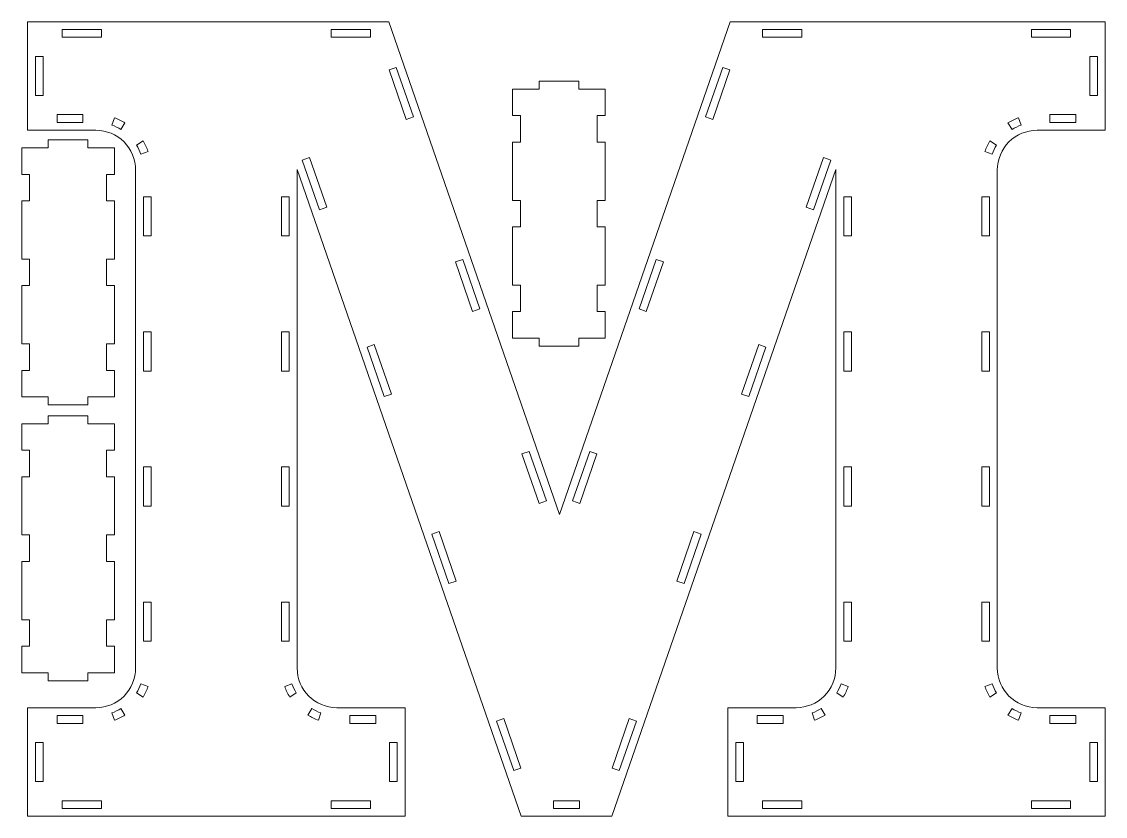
# Model space of a CAD drawing. Header units: millimetres. Extents: x -454 to 454, y -712 to 712.
# Drawn here: x -46.4 to 362.9, y -403.5 to -103.5 of the extents above; entities that cross this region are included whole.
import ezdxf

# ---------------------------------------------------------------- set-up
doc = ezdxf.new("R2010")
doc.units = ezdxf.units.MM
doc.header["$MEASUREMENT"] = 0
doc.layers.add('Camada 1', color=7, linetype='Continuous')

msp = doc.modelspace()

# ---------------------------------------------------------------- linework, layer by layer
at = {"layer": 'Camada 1', "color": 250, "lineweight": 20}
for points, knots in [([(57.6109, -159.283), (57.6109, -159.283), (142.2049, -403.4594), (142.2049, -403.4594), (142.2049, -403.4594), (142.2049, -403.4594), (176.4761, -403.4594), (176.4761, -403.4594), (176.4761, -403.4594), (176.4761, -403.4594), (261.0701, -159.283), (261.0701, -159.283), (261.0701, -159.283), (261.0701, -159.283), (261.0701, -347.4594), (261.0701, -347.4594), (261.0701, -347.4594), (261.0701, -351.4374), (259.4896, -355.2531), (256.6767, -358.066), (256.6767, -358.066), (253.8638, -360.8789), (250.0481, -362.4594), (246.0701, -362.4594), (246.0701, -362.4594), (246.0701, -362.4594), (220.2801, -362.4594), (220.2801, -362.4594), (220.2801, -362.4594), (220.2801, -362.4594), (220.2801, -403.4594), (220.2801, -403.4594), (220.2801, -403.4594), (220.2801, -403.4594), (362.8601, -403.4594), (362.8601, -403.4594), (362.8601, -403.4594), (362.8601, -403.4594), (362.8601, -362.4594), (362.8601, -362.4594), (362.8601, -362.4594), (362.8601, -362.4594), (337.0701, -362.4594), (337.0701, -362.4594), (337.0701, -362.4594), (328.7849, -362.4594), (322.0701, -355.7447), (322.0701, -347.4595), (322.0701, -347.4595), (322.0701, -347.4595), (322.0701, -159.4594), (322.0701, -159.4594), (322.0701, -159.4594), (322.0701, -155.4814), (323.6505, -151.6657), (326.4634, -148.8528), (326.4634, -148.8528), (329.2764, -146.0399), (333.092, -144.4594), (337.0701, -144.4594), (337.0701, -144.4594), (337.0701, -144.4594), (362.8601, -144.4594), (362.8601, -144.4594), (362.8601, -144.4594), (362.8601, -144.4594), (362.8601, -103.4594), (362.8601, -103.4594), (362.8601, -103.4594), (362.8601, -103.4594), (221.1445, -103.4594), (221.1445, -103.4594), (221.1445, -103.4594), (221.1445, -103.4594), (156.6947, -289.4904), (156.6947, -289.4904), (156.6947, -289.4904), (156.6947, -289.4904), (92.245, -103.4594), (92.245, -103.4594), (92.245, -103.4594), (92.245, -103.4594), (-44.1791, -103.4594), (-44.1791, -103.4594), (-44.1791, -103.4594), (-44.1791, -103.4594), (-44.1791, -144.4594), (-44.1791, -144.4594), (-44.1791, -144.4594), (-44.1791, -144.4594), (-18.3891, -144.4594), (-18.3891, -144.4594), (-18.3891, -144.4594), (-14.411, -144.4594), (-10.5954, -146.0399), (-7.7824, -148.8528), (-7.7824, -148.8528), (-4.9695, -151.6657), (-3.3891, -155.4814), (-3.3891, -159.4594), (-3.3891, -159.4594), (-3.3891, -159.4594), (-3.3891, -347.4594), (-3.3891, -347.4594), (-3.3891, -347.4594), (-3.3891, -351.4374), (-4.9695, -355.2531), (-7.7824, -358.066), (-7.7824, -358.066), (-10.5954, -360.8789), (-14.411, -362.4594), (-18.3891, -362.4594), (-18.3891, -362.4594), (-18.3891, -362.4594), (-44.1791, -362.4594), (-44.1791, -362.4594), (-44.1791, -362.4594), (-44.1791, -362.4594), (-44.1791, -403.4594), (-44.1791, -403.4594), (-44.1791, -403.4594), (-44.1791, -403.4594), (98.4009, -403.4594), (98.4009, -403.4594), (98.4009, -403.4594), (98.4009, -403.4594), (98.4009, -362.4594), (98.4009, -362.4594), (98.4009, -362.4594), (98.4009, -362.4594), (72.6109, -362.4594), (72.6109, -362.4594), (72.6109, -362.4594), (64.3258, -362.4594), (57.6109, -355.7446), (57.6109, -347.4595), (57.6109, -347.4595), (57.6109, -347.4595), (57.6109, -159.283), (57.6109, -159.283)], [0, 0, 0, 0, 0.02777778, 0.02777778, 0.02777778, 0.02777778, 0.05555556, 0.05555556, 0.05555556, 0.05555556, 0.08333333, 0.08333333, 0.08333333, 0.08333333, 0.11111111, 0.11111111, 0.11111111, 0.11111111, 0.13888889, 0.13888889, 0.13888889, 0.13888889, 0.16666667, 0.16666667, 0.16666667, 0.16666667, 0.19444444, 0.19444444, 0.19444444, 0.19444444, 0.22222222, 0.22222222, 0.22222222, 0.22222222, 0.25, 0.25, 0.25, 0.25, 0.27777778, 0.27777778, 0.27777778, 0.27777778, 0.30555556, 0.30555556, 0.30555556, 0.30555556, 0.33333333, 0.33333333, 0.33333333, 0.33333333, 0.36111111, 0.36111111, 0.36111111, 0.36111111, 0.38888889, 0.38888889, 0.38888889, 0.38888889, 0.41666667, 0.41666667, 0.41666667, 0.41666667, 0.44444444, 0.44444444, 0.44444444, 0.44444444, 0.47222222, 0.47222222, 0.47222222, 0.47222222, 0.5, 0.5, 0.5, 0.5, 0.52777778, 0.52777778, 0.52777778, 0.52777778, 0.55555556, 0.55555556, 0.55555556, 0.55555556, 0.58333333, 0.58333333, 0.58333333, 0.58333333, 0.61111111, 0.61111111, 0.61111111, 0.61111111, 0.63888889, 0.63888889, 0.63888889, 0.63888889, 0.66666667, 0.66666667, 0.66666667, 0.66666667, 0.69444444, 0.69444444, 0.69444444, 0.69444444, 0.72222222, 0.72222222, 0.72222222, 0.72222222, 0.75, 0.75, 0.75, 0.75, 0.77777778, 0.77777778, 0.77777778, 0.77777778, 0.80555556, 0.80555556, 0.80555556, 0.80555556, 0.83333333, 0.83333333, 0.83333333, 0.83333333, 0.86111111, 0.86111111, 0.86111111, 0.86111111, 0.88888889, 0.88888889, 0.88888889, 0.88888889, 0.91666667, 0.91666667, 0.91666667, 0.91666667, 0.94444444, 0.94444444, 0.94444444, 0.94444444, 1, 1, 1, 1]), ([(-16.2791, -106.4594), (-16.2791, -106.4594), (-16.2791, -109.3594), (-16.2791, -109.3594), (-16.2791, -109.3594), (-16.2791, -109.3594), (-31.0791, -109.3594), (-31.0791, -109.3594), (-31.0791, -109.3594), (-31.0791, -109.3594), (-31.0791, -106.4594), (-31.0791, -106.4594), (-31.0791, -106.4594), (-31.0791, -106.4594), (-16.2791, -106.4594), (-16.2791, -106.4594)], [0, 0, 0, 0, 0.2, 0.2, 0.2, 0.2, 0.4, 0.4, 0.4, 0.4, 0.6, 0.6, 0.6, 0.6, 1, 1, 1, 1]), ([(85.3009, -106.4594), (85.3009, -106.4594), (85.3009, -109.3594), (85.3009, -109.3594), (85.3009, -109.3594), (85.3009, -109.3594), (70.5009, -109.3594), (70.5009, -109.3594), (70.5009, -109.3594), (70.5009, -109.3594), (70.5009, -106.4594), (70.5009, -106.4594), (70.5009, -106.4594), (70.5009, -106.4594), (85.3009, -106.4594), (85.3009, -106.4594)], [0, 0, 0, 0, 0.2, 0.2, 0.2, 0.2, 0.4, 0.4, 0.4, 0.4, 0.6, 0.6, 0.6, 0.6, 1, 1, 1, 1]), ([(248.1801, -106.4594), (248.1801, -106.4594), (248.1801, -109.3594), (248.1801, -109.3594), (248.1801, -109.3594), (248.1801, -109.3594), (233.3801, -109.3594), (233.3801, -109.3594), (233.3801, -109.3594), (233.3801, -109.3594), (233.3801, -106.4594), (233.3801, -106.4594), (233.3801, -106.4594), (233.3801, -106.4594), (248.1801, -106.4594), (248.1801, -106.4594)], [0, 0, 0, 0, 0.2, 0.2, 0.2, 0.2, 0.4, 0.4, 0.4, 0.4, 0.6, 0.6, 0.6, 0.6, 1, 1, 1, 1]), ([(349.7601, -106.4594), (349.7601, -106.4594), (349.7601, -109.3594), (349.7601, -109.3594), (349.7601, -109.3594), (349.7601, -109.3594), (334.9601, -109.3594), (334.9601, -109.3594), (334.9601, -109.3594), (334.9601, -109.3594), (334.9601, -106.4594), (334.9601, -106.4594), (334.9601, -106.4594), (334.9601, -106.4594), (349.7601, -106.4594), (349.7601, -106.4594)], [0, 0, 0, 0, 0.2, 0.2, 0.2, 0.2, 0.4, 0.4, 0.4, 0.4, 0.6, 0.6, 0.6, 0.6, 1, 1, 1, 1]), ([(-41.1791, -116.5594), (-41.1791, -116.5594), (-38.2791, -116.5594), (-38.2791, -116.5594), (-38.2791, -116.5594), (-38.2791, -116.5594), (-38.2791, -131.3594), (-38.2791, -131.3594), (-38.2791, -131.3594), (-38.2791, -131.3594), (-41.1791, -131.3594), (-41.1791, -131.3594), (-41.1791, -131.3594), (-41.1791, -131.3594), (-41.1791, -116.5594), (-41.1791, -116.5594)], [0, 0, 0, 0, 0.2, 0.2, 0.2, 0.2, 0.4, 0.4, 0.4, 0.4, 0.6, 0.6, 0.6, 0.6, 1, 1, 1, 1]), ([(359.8601, -131.3594), (359.8601, -131.3594), (356.9601, -131.3594), (356.9601, -131.3594), (356.9601, -131.3594), (356.9601, -131.3594), (356.9601, -116.5594), (356.9601, -116.5594), (356.9601, -116.5594), (356.9601, -116.5594), (359.8601, -116.5594), (359.8601, -116.5594), (359.8601, -116.5594), (359.8601, -116.5594), (359.8601, -131.3594), (359.8601, -131.3594)], [0, 0, 0, 0, 0.2, 0.2, 0.2, 0.2, 0.4, 0.4, 0.4, 0.4, 0.6, 0.6, 0.6, 0.6, 1, 1, 1, 1]), ([(101.5342, -139.4365), (101.5342, -139.4365), (98.794, -140.3858), (98.794, -140.3858), (98.794, -140.3858), (98.794, -140.3858), (92.3122, -121.6768), (92.3122, -121.6768), (92.3122, -121.6768), (92.3122, -121.6768), (95.0525, -120.7274), (95.0525, -120.7274), (95.0525, -120.7274), (95.0525, -120.7274), (101.5342, -139.4365), (101.5342, -139.4365)], [0, 0, 0, 0, 0.2, 0.2, 0.2, 0.2, 0.4, 0.4, 0.4, 0.4, 0.6, 0.6, 0.6, 0.6, 1, 1, 1, 1]), ([(218.337, -120.7274), (218.337, -120.7274), (221.0772, -121.6768), (221.0772, -121.6768), (221.0772, -121.6768), (221.0772, -121.6768), (214.5955, -140.3858), (214.5955, -140.3858), (214.5955, -140.3858), (214.5955, -140.3858), (211.8553, -139.4364), (211.8553, -139.4364), (211.8553, -139.4364), (211.8553, -139.4364), (218.337, -120.7274), (218.337, -120.7274)], [0, 0, 0, 0, 0.2, 0.2, 0.2, 0.2, 0.4, 0.4, 0.4, 0.4, 0.6, 0.6, 0.6, 0.6, 1, 1, 1, 1]), ([(138.9887, -128.9332), (138.9887, -128.9332), (148.9887, -128.9332), (148.9887, -128.9332), (148.9887, -128.9332), (148.9887, -128.9332), (148.9887, -125.9332), (148.9887, -125.9332), (148.9887, -125.9332), (148.9887, -125.9332), (163.9887, -125.9332), (163.9887, -125.9332), (163.9887, -125.9332), (163.9887, -125.9332), (163.9887, -128.9332), (163.9887, -128.9332), (163.9887, -128.9332), (163.9887, -128.9332), (173.9887, -128.9332), (173.9887, -128.9332), (173.9887, -128.9332), (173.9887, -128.9332), (173.9887, -138.9332), (173.9887, -138.9332), (173.9887, -138.9332), (173.9887, -138.9332), (170.9887, -138.9332), (170.9887, -138.9332), (170.9887, -138.9332), (170.9887, -138.9332), (170.9887, -148.9332), (170.9887, -148.9332), (170.9887, -148.9332), (170.9887, -148.9332), (173.9887, -148.9332), (173.9887, -148.9332), (173.9887, -148.9332), (173.9887, -148.9332), (173.9887, -170.9332), (173.9887, -170.9332), (173.9887, -170.9332), (173.9887, -170.9332), (170.9887, -170.9332), (170.9887, -170.9332), (170.9887, -170.9332), (170.9887, -170.9332), (170.9887, -180.9332), (170.9887, -180.9332), (170.9887, -180.9332), (170.9887, -180.9332), (173.9887, -180.9332), (173.9887, -180.9332), (173.9887, -180.9332), (173.9887, -180.9332), (173.9887, -202.9332), (173.9887, -202.9332), (173.9887, -202.9332), (173.9887, -202.9332), (170.9887, -202.9332), (170.9887, -202.9332), (170.9887, -202.9332), (170.9887, -202.9332), (170.9887, -212.9332), (170.9887, -212.9332), (170.9887, -212.9332), (170.9887, -212.9332), (173.9887, -212.9332), (173.9887, -212.9332), (173.9887, -212.9332), (173.9887, -212.9332), (173.9887, -222.9332), (173.9887, -222.9332), (173.9887, -222.9332), (173.9887, -222.9332), (163.9887, -222.9332), (163.9887, -222.9332), (163.9887, -222.9332), (163.9887, -222.9332), (163.9887, -225.9332), (163.9887, -225.9332), (163.9887, -225.9332), (163.9887, -225.9332), (148.9887, -225.9332), (148.9887, -225.9332), (148.9887, -225.9332), (148.9887, -225.9332), (148.9887, -222.9332), (148.9887, -222.9332), (148.9887, -222.9332), (148.9887, -222.9332), (138.9887, -222.9332), (138.9887, -222.9332), (138.9887, -222.9332), (138.9887, -222.9332), (138.9887, -212.9332), (138.9887, -212.9332), (138.9887, -212.9332), (138.9887, -212.9332), (141.9887, -212.9332), (141.9887, -212.9332), (141.9887, -212.9332), (141.9887, -212.9332), (141.9887, -202.9332), (141.9887, -202.9332), (141.9887, -202.9332), (141.9887, -202.9332), (138.9887, -202.9332), (138.9887, -202.9332), (138.9887, -202.9332), (138.9887, -202.9332), (138.9887, -180.9332), (138.9887, -180.9332), (138.9887, -180.9332), (138.9887, -180.9332), (141.9887, -180.9332), (141.9887, -180.9332), (141.9887, -180.9332), (141.9887, -180.9332), (141.9887, -170.9332), (141.9887, -170.9332), (141.9887, -170.9332), (141.9887, -170.9332), (138.9887, -170.9332), (138.9887, -170.9332), (138.9887, -170.9332), (138.9887, -170.9332), (138.9887, -148.9332), (138.9887, -148.9332), (138.9887, -148.9332), (138.9887, -148.9332), (141.9887, -148.9332), (141.9887, -148.9332), (141.9887, -148.9332), (141.9887, -148.9332), (141.9887, -138.9332), (141.9887, -138.9332), (141.9887, -138.9332), (141.9887, -138.9332), (138.9887, -138.9332), (138.9887, -138.9332), (138.9887, -138.9332), (138.9887, -138.9332), (138.9887, -128.9332), (138.9887, -128.9332)], [0, 0, 0, 0, 0.02702703, 0.02702703, 0.02702703, 0.02702703, 0.05405405, 0.05405405, 0.05405405, 0.05405405, 0.08108108, 0.08108108, 0.08108108, 0.08108108, 0.10810811, 0.10810811, 0.10810811, 0.10810811, 0.13513514, 0.13513514, 0.13513514, 0.13513514, 0.16216216, 0.16216216, 0.16216216, 0.16216216, 0.18918919, 0.18918919, 0.18918919, 0.18918919, 0.21621622, 0.21621622, 0.21621622, 0.21621622, 0.24324324, 0.24324324, 0.24324324, 0.24324324, 0.27027027, 0.27027027, 0.27027027, 0.27027027, 0.2972973, 0.2972973, 0.2972973, 0.2972973, 0.32432432, 0.32432432, 0.32432432, 0.32432432, 0.35135135, 0.35135135, 0.35135135, 0.35135135, 0.37837838, 0.37837838, 0.37837838, 0.37837838, 0.40540541, 0.40540541, 0.40540541, 0.40540541, 0.43243243, 0.43243243, 0.43243243, 0.43243243, 0.45945946, 0.45945946, 0.45945946, 0.45945946, 0.48648649, 0.48648649, 0.48648649, 0.48648649, 0.51351351, 0.51351351, 0.51351351, 0.51351351, 0.54054054, 0.54054054, 0.54054054, 0.54054054, 0.56756757, 0.56756757, 0.56756757, 0.56756757, 0.59459459, 0.59459459, 0.59459459, 0.59459459, 0.62162162, 0.62162162, 0.62162162, 0.62162162, 0.64864865, 0.64864865, 0.64864865, 0.64864865, 0.67567568, 0.67567568, 0.67567568, 0.67567568, 0.7027027, 0.7027027, 0.7027027, 0.7027027, 0.72972973, 0.72972973, 0.72972973, 0.72972973, 0.75675676, 0.75675676, 0.75675676, 0.75675676, 0.78378378, 0.78378378, 0.78378378, 0.78378378, 0.81081081, 0.81081081, 0.81081081, 0.81081081, 0.83783784, 0.83783784, 0.83783784, 0.83783784, 0.86486486, 0.86486486, 0.86486486, 0.86486486, 0.89189189, 0.89189189, 0.89189189, 0.89189189, 0.91891892, 0.91891892, 0.91891892, 0.91891892, 0.94594595, 0.94594595, 0.94594595, 0.94594595, 1, 1, 1, 1]), ([(-33.0744, -141.4594), (-33.0744, -141.4594), (-33.0744, -138.5594), (-33.0744, -138.5594), (-33.0744, -138.5594), (-33.0744, -138.5594), (-23.2744, -138.5594), (-23.2744, -138.5594), (-23.2744, -138.5594), (-23.2744, -138.5594), (-23.2744, -141.4594), (-23.2744, -141.4594), (-23.2744, -141.4594), (-23.2744, -141.4594), (-33.0744, -141.4594), (-33.0744, -141.4594)], [0, 0, 0, 0, 0.2, 0.2, 0.2, 0.2, 0.4, 0.4, 0.4, 0.4, 0.6, 0.6, 0.6, 0.6, 1, 1, 1, 1]), ([(341.9554, -141.4594), (341.9554, -141.4594), (341.9554, -138.5594), (341.9554, -138.5594), (341.9554, -138.5594), (341.9554, -138.5594), (351.7554, -138.5594), (351.7554, -138.5594), (351.7554, -138.5594), (351.7554, -138.5594), (351.7554, -141.4594), (351.7554, -141.4594), (351.7554, -141.4594), (351.7554, -141.4594), (341.9554, -141.4594), (341.9554, -141.4594)], [0, 0, 0, 0, 0.2, 0.2, 0.2, 0.2, 0.4, 0.4, 0.4, 0.4, 0.6, 0.6, 0.6, 0.6, 1, 1, 1, 1]), ([(-12.3787, -142.4928), (-12.3787, -142.4928), (-11.4255, -139.7536), (-11.4255, -139.7536), (-11.4255, -139.7536), (-10.025, -140.2485), (-8.6793, -140.8923), (-7.4152, -141.6722), (-7.4152, -141.6722), (-7.4152, -141.6722), (-8.9497, -144.133), (-8.9497, -144.133), (-8.9497, -144.133), (-10.033, -143.4659), (-11.1827, -142.9165), (-12.3787, -142.4928)], [0, 0, 0, 0, 0.2, 0.2, 0.2, 0.2, 0.4, 0.4, 0.4, 0.4, 0.6, 0.6, 0.6, 0.6, 1, 1, 1, 1]), ([(327.6307, -144.133), (327.6307, -144.133), (326.0962, -141.6722), (326.0962, -141.6722), (326.0962, -141.6722), (327.3603, -140.8923), (328.706, -140.2485), (330.1065, -139.7536), (330.1065, -139.7536), (330.1065, -139.7536), (331.0597, -142.4928), (331.0597, -142.4928), (331.0597, -142.4928), (329.8637, -142.9165), (328.714, -143.4659), (327.6307, -144.133)], [0, 0, 0, 0, 0.2, 0.2, 0.2, 0.2, 0.4, 0.4, 0.4, 0.4, 0.6, 0.6, 0.6, 0.6, 1, 1, 1, 1]), ([(-11.431, -151.1085), (-11.431, -151.1085), (-21.431, -151.1085), (-21.431, -151.1085), (-21.431, -151.1085), (-21.431, -151.1085), (-21.431, -148.1085), (-21.431, -148.1085), (-21.431, -148.1085), (-21.431, -148.1085), (-36.431, -148.1085), (-36.431, -148.1085), (-36.431, -148.1085), (-36.431, -148.1085), (-36.431, -151.1085), (-36.431, -151.1085), (-36.431, -151.1085), (-36.431, -151.1085), (-46.431, -151.1085), (-46.431, -151.1085), (-46.431, -151.1085), (-46.431, -151.1085), (-46.431, -161.1085), (-46.431, -161.1085), (-46.431, -161.1085), (-46.431, -161.1085), (-43.431, -161.1085), (-43.431, -161.1085), (-43.431, -161.1085), (-43.431, -161.1085), (-43.431, -171.1085), (-43.431, -171.1085), (-43.431, -171.1085), (-43.431, -171.1085), (-46.431, -171.1085), (-46.431, -171.1085), (-46.431, -171.1085), (-46.431, -171.1085), (-46.431, -193.1085), (-46.431, -193.1085), (-46.431, -193.1085), (-46.431, -193.1085), (-43.431, -193.1085), (-43.431, -193.1085), (-43.431, -193.1085), (-43.431, -193.1085), (-43.431, -203.1085), (-43.431, -203.1085), (-43.431, -203.1085), (-43.431, -203.1085), (-46.431, -203.1085), (-46.431, -203.1085), (-46.431, -203.1085), (-46.431, -203.1085), (-46.431, -225.1085), (-46.431, -225.1085), (-46.431, -225.1085), (-46.431, -225.1085), (-43.431, -225.1085), (-43.431, -225.1085), (-43.431, -225.1085), (-43.431, -225.1085), (-43.431, -235.1085), (-43.431, -235.1085), (-43.431, -235.1085), (-43.431, -235.1085), (-46.431, -235.1085), (-46.431, -235.1085), (-46.431, -235.1085), (-46.431, -235.1085), (-46.431, -245.1085), (-46.431, -245.1085), (-46.431, -245.1085), (-46.431, -245.1085), (-36.431, -245.1085), (-36.431, -245.1085), (-36.431, -245.1085), (-36.431, -245.1085), (-36.431, -248.1085), (-36.431, -248.1085), (-36.431, -248.1085), (-36.431, -248.1085), (-21.431, -248.1085), (-21.431, -248.1085), (-21.431, -248.1085), (-21.431, -248.1085), (-21.431, -245.1085), (-21.431, -245.1085), (-21.431, -245.1085), (-21.431, -245.1085), (-11.431, -245.1085), (-11.431, -245.1085), (-11.431, -245.1085), (-11.431, -245.1085), (-11.431, -235.1085), (-11.431, -235.1085), (-11.431, -235.1085), (-11.431, -235.1085), (-14.431, -235.1085), (-14.431, -235.1085), (-14.431, -235.1085), (-14.431, -235.1085), (-14.431, -225.1085), (-14.431, -225.1085), (-14.431, -225.1085), (-14.431, -225.1085), (-11.431, -225.1085), (-11.431, -225.1085), (-11.431, -225.1085), (-11.431, -225.1085), (-11.431, -203.1085), (-11.431, -203.1085), (-11.431, -203.1085), (-11.431, -203.1085), (-14.431, -203.1085), (-14.431, -203.1085), (-14.431, -203.1085), (-14.431, -203.1085), (-14.431, -193.1085), (-14.431, -193.1085), (-14.431, -193.1085), (-14.431, -193.1085), (-11.431, -193.1085), (-11.431, -193.1085), (-11.431, -193.1085), (-11.431, -193.1085), (-11.431, -171.1085), (-11.431, -171.1085), (-11.431, -171.1085), (-11.431, -171.1085), (-14.431, -171.1085), (-14.431, -171.1085), (-14.431, -171.1085), (-14.431, -171.1085), (-14.431, -161.1085), (-14.431, -161.1085), (-14.431, -161.1085), (-14.431, -161.1085), (-11.431, -161.1085), (-11.431, -161.1085), (-11.431, -161.1085), (-11.431, -161.1085), (-11.431, -151.1085), (-11.431, -151.1085)], [0, 0, 0, 0, 0.02702703, 0.02702703, 0.02702703, 0.02702703, 0.05405405, 0.05405405, 0.05405405, 0.05405405, 0.08108108, 0.08108108, 0.08108108, 0.08108108, 0.10810811, 0.10810811, 0.10810811, 0.10810811, 0.13513514, 0.13513514, 0.13513514, 0.13513514, 0.16216216, 0.16216216, 0.16216216, 0.16216216, 0.18918919, 0.18918919, 0.18918919, 0.18918919, 0.21621622, 0.21621622, 0.21621622, 0.21621622, 0.24324324, 0.24324324, 0.24324324, 0.24324324, 0.27027027, 0.27027027, 0.27027027, 0.27027027, 0.2972973, 0.2972973, 0.2972973, 0.2972973, 0.32432432, 0.32432432, 0.32432432, 0.32432432, 0.35135135, 0.35135135, 0.35135135, 0.35135135, 0.37837838, 0.37837838, 0.37837838, 0.37837838, 0.40540541, 0.40540541, 0.40540541, 0.40540541, 0.43243243, 0.43243243, 0.43243243, 0.43243243, 0.45945946, 0.45945946, 0.45945946, 0.45945946, 0.48648649, 0.48648649, 0.48648649, 0.48648649, 0.51351351, 0.51351351, 0.51351351, 0.51351351, 0.54054054, 0.54054054, 0.54054054, 0.54054054, 0.56756757, 0.56756757, 0.56756757, 0.56756757, 0.59459459, 0.59459459, 0.59459459, 0.59459459, 0.62162162, 0.62162162, 0.62162162, 0.62162162, 0.64864865, 0.64864865, 0.64864865, 0.64864865, 0.67567568, 0.67567568, 0.67567568, 0.67567568, 0.7027027, 0.7027027, 0.7027027, 0.7027027, 0.72972973, 0.72972973, 0.72972973, 0.72972973, 0.75675676, 0.75675676, 0.75675676, 0.75675676, 0.78378378, 0.78378378, 0.78378378, 0.78378378, 0.81081081, 0.81081081, 0.81081081, 0.81081081, 0.83783784, 0.83783784, 0.83783784, 0.83783784, 0.86486486, 0.86486486, 0.86486486, 0.86486486, 0.89189189, 0.89189189, 0.89189189, 0.89189189, 0.91891892, 0.91891892, 0.91891892, 0.91891892, 0.94594595, 0.94594595, 0.94594595, 0.94594595, 1, 1, 1, 1]), ([(-3.0626, -150.0201), (-3.0626, -150.0201), (-0.6018, -148.4855), (-0.6018, -148.4855), (-0.6018, -148.4855), (0.178, -149.7497), (0.8218, -151.0953), (1.3168, -152.4958), (1.3168, -152.4958), (1.3168, -152.4958), (-1.4225, -153.449), (-1.4225, -153.449), (-1.4225, -153.449), (-1.8462, -152.253), (-2.3955, -151.1034), (-3.0626, -150.0201)], [0, 0, 0, 0, 0.2, 0.2, 0.2, 0.2, 0.4, 0.4, 0.4, 0.4, 0.6, 0.6, 0.6, 0.6, 1, 1, 1, 1]), ([(320.1035, -153.449), (320.1035, -153.449), (317.3642, -152.4958), (317.3642, -152.4958), (317.3642, -152.4958), (317.8592, -151.0953), (318.503, -149.7497), (319.2828, -148.4855), (319.2828, -148.4855), (319.2828, -148.4855), (321.7436, -150.0201), (321.7436, -150.0201), (321.7436, -150.0201), (321.0765, -151.1034), (320.5272, -152.253), (320.1035, -153.449)], [0, 0, 0, 0, 0.2, 0.2, 0.2, 0.2, 0.4, 0.4, 0.4, 0.4, 0.6, 0.6, 0.6, 0.6, 1, 1, 1, 1]), ([(59.554, -155.7274), (59.554, -155.7274), (62.2942, -154.778), (62.2942, -154.778), (62.2942, -154.778), (62.2942, -154.778), (68.776, -173.4871), (68.776, -173.4871), (68.776, -173.4871), (68.776, -173.4871), (66.0357, -174.4364), (66.0357, -174.4364), (66.0357, -174.4364), (66.0357, -174.4364), (59.554, -155.7274), (59.554, -155.7274)], [0, 0, 0, 0, 0.2, 0.2, 0.2, 0.2, 0.4, 0.4, 0.4, 0.4, 0.6, 0.6, 0.6, 0.6, 1, 1, 1, 1]), ([(252.6453, -174.4364), (252.6453, -174.4364), (249.905, -173.4871), (249.905, -173.4871), (249.905, -173.4871), (249.905, -173.4871), (256.3868, -154.778), (256.3868, -154.778), (256.3868, -154.778), (256.3868, -154.778), (259.127, -155.7274), (259.127, -155.7274), (259.127, -155.7274), (259.127, -155.7274), (252.6453, -174.4364), (252.6453, -174.4364)], [0, 0, 0, 0, 0.2, 0.2, 0.2, 0.2, 0.4, 0.4, 0.4, 0.4, 0.6, 0.6, 0.6, 0.6, 1, 1, 1, 1]), ([(-0.3891, -169.5594), (-0.3891, -169.5594), (2.5109, -169.5594), (2.5109, -169.5594), (2.5109, -169.5594), (2.5109, -169.5594), (2.5109, -184.3594), (2.5109, -184.3594), (2.5109, -184.3594), (2.5109, -184.3594), (-0.3891, -184.3594), (-0.3891, -184.3594), (-0.3891, -184.3594), (-0.3891, -184.3594), (-0.3891, -169.5594), (-0.3891, -169.5594)], [0, 0, 0, 0, 0.2, 0.2, 0.2, 0.2, 0.4, 0.4, 0.4, 0.4, 0.6, 0.6, 0.6, 0.6, 1, 1, 1, 1]), ([(54.6109, -184.3594), (54.6109, -184.3594), (51.7109, -184.3594), (51.7109, -184.3594), (51.7109, -184.3594), (51.7109, -184.3594), (51.7109, -169.5594), (51.7109, -169.5594), (51.7109, -169.5594), (51.7109, -169.5594), (54.6109, -169.5594), (54.6109, -169.5594), (54.6109, -169.5594), (54.6109, -169.5594), (54.6109, -184.3594), (54.6109, -184.3594)], [0, 0, 0, 0, 0.2, 0.2, 0.2, 0.2, 0.4, 0.4, 0.4, 0.4, 0.6, 0.6, 0.6, 0.6, 1, 1, 1, 1]), ([(264.0701, -169.5594), (264.0701, -169.5594), (266.9701, -169.5594), (266.9701, -169.5594), (266.9701, -169.5594), (266.9701, -169.5594), (266.9701, -184.3594), (266.9701, -184.3594), (266.9701, -184.3594), (266.9701, -184.3594), (264.0701, -184.3594), (264.0701, -184.3594), (264.0701, -184.3594), (264.0701, -184.3594), (264.0701, -169.5594), (264.0701, -169.5594)], [0, 0, 0, 0, 0.2, 0.2, 0.2, 0.2, 0.4, 0.4, 0.4, 0.4, 0.6, 0.6, 0.6, 0.6, 1, 1, 1, 1]), ([(319.0701, -184.3594), (319.0701, -184.3594), (316.1701, -184.3594), (316.1701, -184.3594), (316.1701, -184.3594), (316.1701, -184.3594), (316.1701, -169.5594), (316.1701, -169.5594), (316.1701, -169.5594), (316.1701, -169.5594), (319.0701, -169.5594), (319.0701, -169.5594), (319.0701, -169.5594), (319.0701, -169.5594), (319.0701, -184.3594), (319.0701, -184.3594)], [0, 0, 0, 0, 0.2, 0.2, 0.2, 0.2, 0.4, 0.4, 0.4, 0.4, 0.6, 0.6, 0.6, 0.6, 1, 1, 1, 1]), ([(126.6429, -211.9116), (126.6429, -211.9116), (123.9027, -212.8609), (123.9027, -212.8609), (123.9027, -212.8609), (123.9027, -212.8609), (117.421, -194.1519), (117.421, -194.1519), (117.421, -194.1519), (117.421, -194.1519), (120.1612, -193.2026), (120.1612, -193.2026), (120.1612, -193.2026), (120.1612, -193.2026), (126.6429, -211.9116), (126.6429, -211.9116)], [0, 0, 0, 0, 0.2, 0.2, 0.2, 0.2, 0.4, 0.4, 0.4, 0.4, 0.6, 0.6, 0.6, 0.6, 1, 1, 1, 1]), ([(193.2282, -193.2026), (193.2282, -193.2026), (195.9685, -194.1519), (195.9685, -194.1519), (195.9685, -194.1519), (195.9685, -194.1519), (189.4867, -212.8609), (189.4867, -212.8609), (189.4867, -212.8609), (189.4867, -212.8609), (186.7465, -211.9116), (186.7465, -211.9116), (186.7465, -211.9116), (186.7465, -211.9116), (193.2282, -193.2026), (193.2282, -193.2026)], [0, 0, 0, 0, 0.2, 0.2, 0.2, 0.2, 0.4, 0.4, 0.4, 0.4, 0.6, 0.6, 0.6, 0.6, 1, 1, 1, 1]), ([(-0.3891, -220.5594), (-0.3891, -220.5594), (2.5109, -220.5594), (2.5109, -220.5594), (2.5109, -220.5594), (2.5109, -220.5594), (2.5109, -235.3594), (2.5109, -235.3594), (2.5109, -235.3594), (2.5109, -235.3594), (-0.3891, -235.3594), (-0.3891, -235.3594), (-0.3891, -235.3594), (-0.3891, -235.3594), (-0.3891, -220.5594), (-0.3891, -220.5594)], [0, 0, 0, 0, 0.2, 0.2, 0.2, 0.2, 0.4, 0.4, 0.4, 0.4, 0.6, 0.6, 0.6, 0.6, 1, 1, 1, 1]), ([(54.6109, -235.3594), (54.6109, -235.3594), (51.7109, -235.3594), (51.7109, -235.3594), (51.7109, -235.3594), (51.7109, -235.3594), (51.7109, -220.5594), (51.7109, -220.5594), (51.7109, -220.5594), (51.7109, -220.5594), (54.6109, -220.5594), (54.6109, -220.5594), (54.6109, -220.5594), (54.6109, -220.5594), (54.6109, -235.3594), (54.6109, -235.3594)], [0, 0, 0, 0, 0.2, 0.2, 0.2, 0.2, 0.4, 0.4, 0.4, 0.4, 0.6, 0.6, 0.6, 0.6, 1, 1, 1, 1]), ([(264.0701, -220.5594), (264.0701, -220.5594), (266.9701, -220.5594), (266.9701, -220.5594), (266.9701, -220.5594), (266.9701, -220.5594), (266.9701, -235.3594), (266.9701, -235.3594), (266.9701, -235.3594), (266.9701, -235.3594), (264.0701, -235.3594), (264.0701, -235.3594), (264.0701, -235.3594), (264.0701, -235.3594), (264.0701, -220.5594), (264.0701, -220.5594)], [0, 0, 0, 0, 0.2, 0.2, 0.2, 0.2, 0.4, 0.4, 0.4, 0.4, 0.6, 0.6, 0.6, 0.6, 1, 1, 1, 1]), ([(319.0701, -235.3594), (319.0701, -235.3594), (316.1701, -235.3594), (316.1701, -235.3594), (316.1701, -235.3594), (316.1701, -235.3594), (316.1701, -220.5594), (316.1701, -220.5594), (316.1701, -220.5594), (316.1701, -220.5594), (319.0701, -220.5594), (319.0701, -220.5594), (319.0701, -220.5594), (319.0701, -220.5594), (319.0701, -235.3594), (319.0701, -235.3594)], [0, 0, 0, 0, 0.2, 0.2, 0.2, 0.2, 0.4, 0.4, 0.4, 0.4, 0.6, 0.6, 0.6, 0.6, 1, 1, 1, 1]), ([(84.0079, -226.3124), (84.0079, -226.3124), (86.7481, -225.363), (86.7481, -225.363), (86.7481, -225.363), (86.7481, -225.363), (93.2298, -244.072), (93.2298, -244.072), (93.2298, -244.072), (93.2298, -244.072), (90.4896, -245.0214), (90.4896, -245.0214), (90.4896, -245.0214), (90.4896, -245.0214), (84.0079, -226.3124), (84.0079, -226.3124)], [0, 0, 0, 0, 0.2, 0.2, 0.2, 0.2, 0.4, 0.4, 0.4, 0.4, 0.6, 0.6, 0.6, 0.6, 1, 1, 1, 1]), ([(228.1914, -245.0214), (228.1914, -245.0214), (225.4512, -244.072), (225.4512, -244.072), (225.4512, -244.072), (225.4512, -244.072), (231.9329, -225.363), (231.9329, -225.363), (231.9329, -225.363), (231.9329, -225.363), (234.6731, -226.3124), (234.6731, -226.3124), (234.6731, -226.3124), (234.6731, -226.3124), (228.1914, -245.0214), (228.1914, -245.0214)], [0, 0, 0, 0, 0.2, 0.2, 0.2, 0.2, 0.4, 0.4, 0.4, 0.4, 0.6, 0.6, 0.6, 0.6, 1, 1, 1, 1]), ([(-11.431, -255.2485), (-11.431, -255.2485), (-21.431, -255.2485), (-21.431, -255.2485), (-21.431, -255.2485), (-21.431, -255.2485), (-21.431, -252.2485), (-21.431, -252.2485), (-21.431, -252.2485), (-21.431, -252.2485), (-36.431, -252.2485), (-36.431, -252.2485), (-36.431, -252.2485), (-36.431, -252.2485), (-36.431, -255.2485), (-36.431, -255.2485), (-36.431, -255.2485), (-36.431, -255.2485), (-46.431, -255.2485), (-46.431, -255.2485), (-46.431, -255.2485), (-46.431, -255.2485), (-46.431, -265.2485), (-46.431, -265.2485), (-46.431, -265.2485), (-46.431, -265.2485), (-43.431, -265.2485), (-43.431, -265.2485), (-43.431, -265.2485), (-43.431, -265.2485), (-43.431, -275.2485), (-43.431, -275.2485), (-43.431, -275.2485), (-43.431, -275.2485), (-46.431, -275.2485), (-46.431, -275.2485), (-46.431, -275.2485), (-46.431, -275.2485), (-46.431, -297.2485), (-46.431, -297.2485), (-46.431, -297.2485), (-46.431, -297.2485), (-43.431, -297.2485), (-43.431, -297.2485), (-43.431, -297.2485), (-43.431, -297.2485), (-43.431, -307.2485), (-43.431, -307.2485), (-43.431, -307.2485), (-43.431, -307.2485), (-46.431, -307.2485), (-46.431, -307.2485), (-46.431, -307.2485), (-46.431, -307.2485), (-46.431, -329.2485), (-46.431, -329.2485), (-46.431, -329.2485), (-46.431, -329.2485), (-43.431, -329.2485), (-43.431, -329.2485), (-43.431, -329.2485), (-43.431, -329.2485), (-43.431, -339.2485), (-43.431, -339.2485), (-43.431, -339.2485), (-43.431, -339.2485), (-46.431, -339.2485), (-46.431, -339.2485), (-46.431, -339.2485), (-46.431, -339.2485), (-46.431, -349.2485), (-46.431, -349.2485), (-46.431, -349.2485), (-46.431, -349.2485), (-36.431, -349.2485), (-36.431, -349.2485), (-36.431, -349.2485), (-36.431, -349.2485), (-36.431, -352.2485), (-36.431, -352.2485), (-36.431, -352.2485), (-36.431, -352.2485), (-21.431, -352.2485), (-21.431, -352.2485), (-21.431, -352.2485), (-21.431, -352.2485), (-21.431, -349.2485), (-21.431, -349.2485), (-21.431, -349.2485), (-21.431, -349.2485), (-11.431, -349.2485), (-11.431, -349.2485), (-11.431, -349.2485), (-11.431, -349.2485), (-11.431, -339.2485), (-11.431, -339.2485), (-11.431, -339.2485), (-11.431, -339.2485), (-14.431, -339.2485), (-14.431, -339.2485), (-14.431, -339.2485), (-14.431, -339.2485), (-14.431, -329.2485), (-14.431, -329.2485), (-14.431, -329.2485), (-14.431, -329.2485), (-11.431, -329.2485), (-11.431, -329.2485), (-11.431, -329.2485), (-11.431, -329.2485), (-11.431, -307.2485), (-11.431, -307.2485), (-11.431, -307.2485), (-11.431, -307.2485), (-14.431, -307.2485), (-14.431, -307.2485), (-14.431, -307.2485), (-14.431, -307.2485), (-14.431, -297.2485), (-14.431, -297.2485), (-14.431, -297.2485), (-14.431, -297.2485), (-11.431, -297.2485), (-11.431, -297.2485), (-11.431, -297.2485), (-11.431, -297.2485), (-11.431, -275.2485), (-11.431, -275.2485), (-11.431, -275.2485), (-11.431, -275.2485), (-14.431, -275.2485), (-14.431, -275.2485), (-14.431, -275.2485), (-14.431, -275.2485), (-14.431, -265.2485), (-14.431, -265.2485), (-14.431, -265.2485), (-14.431, -265.2485), (-11.431, -265.2485), (-11.431, -265.2485), (-11.431, -265.2485), (-11.431, -265.2485), (-11.431, -255.2485), (-11.431, -255.2485)], [0, 0, 0, 0, 0.02702703, 0.02702703, 0.02702703, 0.02702703, 0.05405405, 0.05405405, 0.05405405, 0.05405405, 0.08108108, 0.08108108, 0.08108108, 0.08108108, 0.10810811, 0.10810811, 0.10810811, 0.10810811, 0.13513514, 0.13513514, 0.13513514, 0.13513514, 0.16216216, 0.16216216, 0.16216216, 0.16216216, 0.18918919, 0.18918919, 0.18918919, 0.18918919, 0.21621622, 0.21621622, 0.21621622, 0.21621622, 0.24324324, 0.24324324, 0.24324324, 0.24324324, 0.27027027, 0.27027027, 0.27027027, 0.27027027, 0.2972973, 0.2972973, 0.2972973, 0.2972973, 0.32432432, 0.32432432, 0.32432432, 0.32432432, 0.35135135, 0.35135135, 0.35135135, 0.35135135, 0.37837838, 0.37837838, 0.37837838, 0.37837838, 0.40540541, 0.40540541, 0.40540541, 0.40540541, 0.43243243, 0.43243243, 0.43243243, 0.43243243, 0.45945946, 0.45945946, 0.45945946, 0.45945946, 0.48648649, 0.48648649, 0.48648649, 0.48648649, 0.51351351, 0.51351351, 0.51351351, 0.51351351, 0.54054054, 0.54054054, 0.54054054, 0.54054054, 0.56756757, 0.56756757, 0.56756757, 0.56756757, 0.59459459, 0.59459459, 0.59459459, 0.59459459, 0.62162162, 0.62162162, 0.62162162, 0.62162162, 0.64864865, 0.64864865, 0.64864865, 0.64864865, 0.67567568, 0.67567568, 0.67567568, 0.67567568, 0.7027027, 0.7027027, 0.7027027, 0.7027027, 0.72972973, 0.72972973, 0.72972973, 0.72972973, 0.75675676, 0.75675676, 0.75675676, 0.75675676, 0.78378378, 0.78378378, 0.78378378, 0.78378378, 0.81081081, 0.81081081, 0.81081081, 0.81081081, 0.83783784, 0.83783784, 0.83783784, 0.83783784, 0.86486486, 0.86486486, 0.86486486, 0.86486486, 0.89189189, 0.89189189, 0.89189189, 0.89189189, 0.91891892, 0.91891892, 0.91891892, 0.91891892, 0.94594595, 0.94594595, 0.94594595, 0.94594595, 1, 1, 1, 1]), ([(151.7516, -284.3868), (151.7516, -284.3868), (149.0115, -285.3361), (149.0115, -285.3361), (149.0115, -285.3361), (149.0115, -285.3361), (142.5297, -266.6271), (142.5297, -266.6271), (142.5297, -266.6271), (142.5297, -266.6271), (145.27, -265.6777), (145.27, -265.6777), (145.27, -265.6777), (145.27, -265.6777), (151.7516, -284.3868), (151.7516, -284.3868)], [0, 0, 0, 0, 0.2, 0.2, 0.2, 0.2, 0.4, 0.4, 0.4, 0.4, 0.6, 0.6, 0.6, 0.6, 1, 1, 1, 1]), ([(168.1195, -265.6777), (168.1195, -265.6777), (170.8597, -266.6271), (170.8597, -266.6271), (170.8597, -266.6271), (170.8597, -266.6271), (164.378, -285.3361), (164.378, -285.3361), (164.378, -285.3361), (164.378, -285.3361), (161.6378, -284.3867), (161.6378, -284.3867), (161.6378, -284.3867), (161.6378, -284.3867), (168.1195, -265.6777), (168.1195, -265.6777)], [0, 0, 0, 0, 0.2, 0.2, 0.2, 0.2, 0.4, 0.4, 0.4, 0.4, 0.6, 0.6, 0.6, 0.6, 1, 1, 1, 1]), ([(-0.3891, -271.5594), (-0.3891, -271.5594), (2.5109, -271.5594), (2.5109, -271.5594), (2.5109, -271.5594), (2.5109, -271.5594), (2.5109, -286.3594), (2.5109, -286.3594), (2.5109, -286.3594), (2.5109, -286.3594), (-0.3891, -286.3594), (-0.3891, -286.3594), (-0.3891, -286.3594), (-0.3891, -286.3594), (-0.3891, -271.5594), (-0.3891, -271.5594)], [0, 0, 0, 0, 0.2, 0.2, 0.2, 0.2, 0.4, 0.4, 0.4, 0.4, 0.6, 0.6, 0.6, 0.6, 1, 1, 1, 1]), ([(54.6109, -286.3594), (54.6109, -286.3594), (51.7109, -286.3594), (51.7109, -286.3594), (51.7109, -286.3594), (51.7109, -286.3594), (51.7109, -271.5594), (51.7109, -271.5594), (51.7109, -271.5594), (51.7109, -271.5594), (54.6109, -271.5594), (54.6109, -271.5594), (54.6109, -271.5594), (54.6109, -271.5594), (54.6109, -286.3594), (54.6109, -286.3594)], [0, 0, 0, 0, 0.2, 0.2, 0.2, 0.2, 0.4, 0.4, 0.4, 0.4, 0.6, 0.6, 0.6, 0.6, 1, 1, 1, 1]), ([(264.0701, -271.5594), (264.0701, -271.5594), (266.9701, -271.5594), (266.9701, -271.5594), (266.9701, -271.5594), (266.9701, -271.5594), (266.9701, -286.3594), (266.9701, -286.3594), (266.9701, -286.3594), (266.9701, -286.3594), (264.0701, -286.3594), (264.0701, -286.3594), (264.0701, -286.3594), (264.0701, -286.3594), (264.0701, -271.5594), (264.0701, -271.5594)], [0, 0, 0, 0, 0.2, 0.2, 0.2, 0.2, 0.4, 0.4, 0.4, 0.4, 0.6, 0.6, 0.6, 0.6, 1, 1, 1, 1]), ([(319.0701, -286.3594), (319.0701, -286.3594), (316.1701, -286.3594), (316.1701, -286.3594), (316.1701, -286.3594), (316.1701, -286.3594), (316.1701, -271.5594), (316.1701, -271.5594), (316.1701, -271.5594), (316.1701, -271.5594), (319.0701, -271.5594), (319.0701, -271.5594), (319.0701, -271.5594), (319.0701, -271.5594), (319.0701, -286.3594), (319.0701, -286.3594)], [0, 0, 0, 0, 0.2, 0.2, 0.2, 0.2, 0.4, 0.4, 0.4, 0.4, 0.6, 0.6, 0.6, 0.6, 1, 1, 1, 1]), ([(108.4618, -296.8974), (108.4618, -296.8974), (111.202, -295.948), (111.202, -295.948), (111.202, -295.948), (111.202, -295.948), (117.6837, -314.657), (117.6837, -314.657), (117.6837, -314.657), (117.6837, -314.657), (114.9435, -315.6064), (114.9435, -315.6064), (114.9435, -315.6064), (114.9435, -315.6064), (108.4618, -296.8974), (108.4618, -296.8974)], [0, 0, 0, 0, 0.2, 0.2, 0.2, 0.2, 0.4, 0.4, 0.4, 0.4, 0.6, 0.6, 0.6, 0.6, 1, 1, 1, 1]), ([(203.7375, -315.6064), (203.7375, -315.6064), (200.9973, -314.657), (200.9973, -314.657), (200.9973, -314.657), (200.9973, -314.657), (207.479, -295.948), (207.479, -295.948), (207.479, -295.948), (207.479, -295.948), (210.2192, -296.8974), (210.2192, -296.8974), (210.2192, -296.8974), (210.2192, -296.8974), (203.7375, -315.6064), (203.7375, -315.6064)], [0, 0, 0, 0, 0.2, 0.2, 0.2, 0.2, 0.4, 0.4, 0.4, 0.4, 0.6, 0.6, 0.6, 0.6, 1, 1, 1, 1]), ([(-0.3891, -322.5594), (-0.3891, -322.5594), (2.5109, -322.5594), (2.5109, -322.5594), (2.5109, -322.5594), (2.5109, -322.5594), (2.5109, -337.3594), (2.5109, -337.3594), (2.5109, -337.3594), (2.5109, -337.3594), (-0.3891, -337.3594), (-0.3891, -337.3594), (-0.3891, -337.3594), (-0.3891, -337.3594), (-0.3891, -322.5594), (-0.3891, -322.5594)], [0, 0, 0, 0, 0.2, 0.2, 0.2, 0.2, 0.4, 0.4, 0.4, 0.4, 0.6, 0.6, 0.6, 0.6, 1, 1, 1, 1]), ([(54.6109, -337.3594), (54.6109, -337.3594), (51.7109, -337.3594), (51.7109, -337.3594), (51.7109, -337.3594), (51.7109, -337.3594), (51.7109, -322.5594), (51.7109, -322.5594), (51.7109, -322.5594), (51.7109, -322.5594), (54.6109, -322.5594), (54.6109, -322.5594), (54.6109, -322.5594), (54.6109, -322.5594), (54.6109, -337.3594), (54.6109, -337.3594)], [0, 0, 0, 0, 0.2, 0.2, 0.2, 0.2, 0.4, 0.4, 0.4, 0.4, 0.6, 0.6, 0.6, 0.6, 1, 1, 1, 1]), ([(264.0701, -322.5594), (264.0701, -322.5594), (266.9701, -322.5594), (266.9701, -322.5594), (266.9701, -322.5594), (266.9701, -322.5594), (266.9701, -337.3594), (266.9701, -337.3594), (266.9701, -337.3594), (266.9701, -337.3594), (264.0701, -337.3594), (264.0701, -337.3594), (264.0701, -337.3594), (264.0701, -337.3594), (264.0701, -322.5594), (264.0701, -322.5594)], [0, 0, 0, 0, 0.2, 0.2, 0.2, 0.2, 0.4, 0.4, 0.4, 0.4, 0.6, 0.6, 0.6, 0.6, 1, 1, 1, 1]), ([(319.0701, -337.3594), (319.0701, -337.3594), (316.1701, -337.3594), (316.1701, -337.3594), (316.1701, -337.3594), (316.1701, -337.3594), (316.1701, -322.5594), (316.1701, -322.5594), (316.1701, -322.5594), (316.1701, -322.5594), (319.0701, -322.5594), (319.0701, -322.5594), (319.0701, -322.5594), (319.0701, -322.5594), (319.0701, -337.3594), (319.0701, -337.3594)], [0, 0, 0, 0, 0.2, 0.2, 0.2, 0.2, 0.4, 0.4, 0.4, 0.4, 0.6, 0.6, 0.6, 0.6, 1, 1, 1, 1]), ([(-1.4225, -353.4698), (-1.4225, -353.4698), (1.3168, -354.423), (1.3168, -354.423), (1.3168, -354.423), (0.8218, -355.8235), (0.178, -357.1691), (-0.6018, -358.4333), (-0.6018, -358.4333), (-0.6018, -358.4333), (-3.0626, -356.8987), (-3.0626, -356.8987), (-3.0626, -356.8987), (-2.3955, -355.8154), (-1.8462, -354.6658), (-1.4225, -353.4698)], [0, 0, 0, 0, 0.2, 0.2, 0.2, 0.2, 0.4, 0.4, 0.4, 0.4, 0.6, 0.6, 0.6, 0.6, 1, 1, 1, 1]), ([(57.2833, -356.8995), (57.2833, -356.8995), (54.8237, -358.4333), (54.8237, -358.4333), (54.8237, -358.4333), (54.0439, -357.1691), (53.4001, -355.8235), (52.9051, -354.423), (52.9051, -354.423), (52.9051, -354.423), (55.6407, -353.471), (55.6407, -353.471), (55.6407, -353.471), (56.0685, -354.6782), (56.6208, -355.8263), (57.2833, -356.8995)], [0, 0, 0, 0, 0.2, 0.2, 0.2, 0.2, 0.4, 0.4, 0.4, 0.4, 0.6, 0.6, 0.6, 0.6, 1, 1, 1, 1]), ([(263.0366, -353.4698), (263.0366, -353.4698), (265.7759, -354.423), (265.7759, -354.423), (265.7759, -354.423), (265.2809, -355.8235), (264.6371, -357.1691), (263.8573, -358.4333), (263.8573, -358.4333), (263.8573, -358.4333), (261.3965, -356.8987), (261.3965, -356.8987), (261.3965, -356.8987), (262.0636, -355.8154), (262.6129, -354.6658), (263.0366, -353.4698)], [0, 0, 0, 0, 0.2, 0.2, 0.2, 0.2, 0.4, 0.4, 0.4, 0.4, 0.6, 0.6, 0.6, 0.6, 1, 1, 1, 1]), ([(321.7424, -356.8995), (321.7424, -356.8995), (319.2828, -358.4333), (319.2828, -358.4333), (319.2828, -358.4333), (318.503, -357.1691), (317.8592, -355.8235), (317.3642, -354.423), (317.3642, -354.423), (317.3642, -354.423), (320.0998, -353.4711), (320.0998, -353.4711), (320.0998, -353.4711), (320.5276, -354.6782), (321.0799, -355.8264), (321.7424, -356.8995)], [0, 0, 0, 0, 0.2, 0.2, 0.2, 0.2, 0.4, 0.4, 0.4, 0.4, 0.6, 0.6, 0.6, 0.6, 1, 1, 1, 1]), ([(-8.9497, -362.7858), (-8.9497, -362.7858), (-7.4152, -365.2466), (-7.4152, -365.2466), (-7.4152, -365.2466), (-8.6793, -366.0265), (-10.025, -366.6703), (-11.4255, -367.1652), (-11.4255, -367.1652), (-11.4255, -367.1652), (-12.3787, -364.426), (-12.3787, -364.426), (-12.3787, -364.426), (-11.1827, -364.0023), (-10.033, -363.4529), (-8.9497, -362.7858)], [0, 0, 0, 0, 0.2, 0.2, 0.2, 0.2, 0.4, 0.4, 0.4, 0.4, 0.6, 0.6, 0.6, 0.6, 1, 1, 1, 1]), ([(66.5993, -364.4297), (66.5993, -364.4297), (65.6474, -367.1652), (65.6474, -367.1652), (65.6474, -367.1652), (64.2469, -366.6703), (62.9012, -366.0265), (61.6371, -365.2466), (61.6371, -365.2466), (61.6371, -365.2466), (63.1709, -362.7871), (63.1709, -362.7871), (63.1709, -362.7871), (64.2442, -363.4495), (65.3921, -364.002), (66.5993, -364.4297)], [0, 0, 0, 0, 0.2, 0.2, 0.2, 0.2, 0.4, 0.4, 0.4, 0.4, 0.6, 0.6, 0.6, 0.6, 1, 1, 1, 1]), ([(255.5094, -362.7858), (255.5094, -362.7858), (257.0439, -365.2466), (257.0439, -365.2466), (257.0439, -365.2466), (255.7798, -366.0265), (254.4341, -366.6703), (253.0336, -367.1652), (253.0336, -367.1652), (253.0336, -367.1652), (252.0804, -364.4261), (252.0804, -364.4261), (252.0804, -364.4261), (253.2764, -364.0024), (254.4261, -363.4529), (255.5094, -362.7858)], [0, 0, 0, 0, 0.2, 0.2, 0.2, 0.2, 0.4, 0.4, 0.4, 0.4, 0.6, 0.6, 0.6, 0.6, 1, 1, 1, 1]), ([(331.0584, -364.4297), (331.0584, -364.4297), (330.1065, -367.1652), (330.1065, -367.1652), (330.1065, -367.1652), (328.706, -366.6703), (327.3603, -366.0265), (326.0962, -365.2466), (326.0962, -365.2466), (326.0962, -365.2466), (327.63, -362.787), (327.63, -362.787), (327.63, -362.787), (328.7033, -363.4493), (329.8511, -364.002), (331.0584, -364.4297)], [0, 0, 0, 0, 0.2, 0.2, 0.2, 0.2, 0.4, 0.4, 0.4, 0.4, 0.6, 0.6, 0.6, 0.6, 1, 1, 1, 1]), ([(-23.2744, -365.4594), (-23.2744, -365.4594), (-23.2744, -368.3594), (-23.2744, -368.3594), (-23.2744, -368.3594), (-23.2744, -368.3594), (-33.0744, -368.3594), (-33.0744, -368.3594), (-33.0744, -368.3594), (-33.0744, -368.3594), (-33.0744, -365.4594), (-33.0744, -365.4594), (-33.0744, -365.4594), (-33.0744, -365.4594), (-23.2744, -365.4594), (-23.2744, -365.4594)], [0, 0, 0, 0, 0.2, 0.2, 0.2, 0.2, 0.4, 0.4, 0.4, 0.4, 0.6, 0.6, 0.6, 0.6, 1, 1, 1, 1]), ([(87.2963, -365.4594), (87.2963, -365.4594), (87.2963, -368.3594), (87.2963, -368.3594), (87.2963, -368.3594), (87.2963, -368.3594), (77.4963, -368.3594), (77.4963, -368.3594), (77.4963, -368.3594), (77.4963, -368.3594), (77.4963, -365.4594), (77.4963, -365.4594), (77.4963, -365.4594), (77.4963, -365.4594), (87.2963, -365.4594), (87.2963, -365.4594)], [0, 0, 0, 0, 0.2, 0.2, 0.2, 0.2, 0.4, 0.4, 0.4, 0.4, 0.6, 0.6, 0.6, 0.6, 1, 1, 1, 1]), ([(132.9157, -367.4824), (132.9157, -367.4824), (135.6559, -366.533), (135.6559, -366.533), (135.6559, -366.533), (135.6559, -366.533), (142.1376, -385.242), (142.1376, -385.242), (142.1376, -385.242), (142.1376, -385.242), (139.3974, -386.1914), (139.3974, -386.1914), (139.3974, -386.1914), (139.3974, -386.1914), (132.9157, -367.4824), (132.9157, -367.4824)], [0, 0, 0, 0, 0.2, 0.2, 0.2, 0.2, 0.4, 0.4, 0.4, 0.4, 0.6, 0.6, 0.6, 0.6, 1, 1, 1, 1]), ([(179.2836, -386.1914), (179.2836, -386.1914), (176.5434, -385.242), (176.5434, -385.242), (176.5434, -385.242), (176.5434, -385.242), (183.0251, -366.533), (183.0251, -366.533), (183.0251, -366.533), (183.0251, -366.533), (185.7653, -367.4824), (185.7653, -367.4824), (185.7653, -367.4824), (185.7653, -367.4824), (179.2836, -386.1914), (179.2836, -386.1914)], [0, 0, 0, 0, 0.2, 0.2, 0.2, 0.2, 0.4, 0.4, 0.4, 0.4, 0.6, 0.6, 0.6, 0.6, 1, 1, 1, 1]), ([(241.1847, -365.4594), (241.1847, -365.4594), (241.1847, -368.3594), (241.1847, -368.3594), (241.1847, -368.3594), (241.1847, -368.3594), (231.3847, -368.3594), (231.3847, -368.3594), (231.3847, -368.3594), (231.3847, -368.3594), (231.3847, -365.4594), (231.3847, -365.4594), (231.3847, -365.4594), (231.3847, -365.4594), (241.1847, -365.4594), (241.1847, -365.4594)], [0, 0, 0, 0, 0.2, 0.2, 0.2, 0.2, 0.4, 0.4, 0.4, 0.4, 0.6, 0.6, 0.6, 0.6, 1, 1, 1, 1]), ([(351.7554, -365.4594), (351.7554, -365.4594), (351.7554, -368.3594), (351.7554, -368.3594), (351.7554, -368.3594), (351.7554, -368.3594), (341.9554, -368.3594), (341.9554, -368.3594), (341.9554, -368.3594), (341.9554, -368.3594), (341.9554, -365.4594), (341.9554, -365.4594), (341.9554, -365.4594), (341.9554, -365.4594), (351.7554, -365.4594), (351.7554, -365.4594)], [0, 0, 0, 0, 0.2, 0.2, 0.2, 0.2, 0.4, 0.4, 0.4, 0.4, 0.6, 0.6, 0.6, 0.6, 1, 1, 1, 1]), ([(-41.1791, -375.5594), (-41.1791, -375.5594), (-38.2791, -375.5594), (-38.2791, -375.5594), (-38.2791, -375.5594), (-38.2791, -375.5594), (-38.2791, -390.3594), (-38.2791, -390.3594), (-38.2791, -390.3594), (-38.2791, -390.3594), (-41.1791, -390.3594), (-41.1791, -390.3594), (-41.1791, -390.3594), (-41.1791, -390.3594), (-41.1791, -375.5594), (-41.1791, -375.5594)], [0, 0, 0, 0, 0.2, 0.2, 0.2, 0.2, 0.4, 0.4, 0.4, 0.4, 0.6, 0.6, 0.6, 0.6, 1, 1, 1, 1]), ([(95.4009, -390.3594), (95.4009, -390.3594), (92.5009, -390.3594), (92.5009, -390.3594), (92.5009, -390.3594), (92.5009, -390.3594), (92.5009, -375.5594), (92.5009, -375.5594), (92.5009, -375.5594), (92.5009, -375.5594), (95.4009, -375.5594), (95.4009, -375.5594), (95.4009, -375.5594), (95.4009, -375.5594), (95.4009, -390.3594), (95.4009, -390.3594)], [0, 0, 0, 0, 0.2, 0.2, 0.2, 0.2, 0.4, 0.4, 0.4, 0.4, 0.6, 0.6, 0.6, 0.6, 1, 1, 1, 1]), ([(223.2801, -375.5594), (223.2801, -375.5594), (226.1801, -375.5594), (226.1801, -375.5594), (226.1801, -375.5594), (226.1801, -375.5594), (226.1801, -390.3594), (226.1801, -390.3594), (226.1801, -390.3594), (226.1801, -390.3594), (223.2801, -390.3594), (223.2801, -390.3594), (223.2801, -390.3594), (223.2801, -390.3594), (223.2801, -375.5594), (223.2801, -375.5594)], [0, 0, 0, 0, 0.2, 0.2, 0.2, 0.2, 0.4, 0.4, 0.4, 0.4, 0.6, 0.6, 0.6, 0.6, 1, 1, 1, 1]), ([(359.8601, -390.3594), (359.8601, -390.3594), (356.9601, -390.3594), (356.9601, -390.3594), (356.9601, -390.3594), (356.9601, -390.3594), (356.9601, -375.5594), (356.9601, -375.5594), (356.9601, -375.5594), (356.9601, -375.5594), (359.8601, -375.5594), (359.8601, -375.5594), (359.8601, -375.5594), (359.8601, -375.5594), (359.8601, -390.3594), (359.8601, -390.3594)], [0, 0, 0, 0, 0.2, 0.2, 0.2, 0.2, 0.4, 0.4, 0.4, 0.4, 0.6, 0.6, 0.6, 0.6, 1, 1, 1, 1]), ([(-31.0791, -400.4594), (-31.0791, -400.4594), (-31.0791, -397.5594), (-31.0791, -397.5594), (-31.0791, -397.5594), (-31.0791, -397.5594), (-16.2791, -397.5594), (-16.2791, -397.5594), (-16.2791, -397.5594), (-16.2791, -397.5594), (-16.2791, -400.4594), (-16.2791, -400.4594), (-16.2791, -400.4594), (-16.2791, -400.4594), (-31.0791, -400.4594), (-31.0791, -400.4594)], [0, 0, 0, 0, 0.2, 0.2, 0.2, 0.2, 0.4, 0.4, 0.4, 0.4, 0.6, 0.6, 0.6, 0.6, 1, 1, 1, 1]), ([(70.5009, -397.5594), (70.5009, -397.5594), (85.3009, -397.5594), (85.3009, -397.5594), (85.3009, -397.5594), (85.3009, -397.5594), (85.3009, -400.4594), (85.3009, -400.4594), (85.3009, -400.4594), (85.3009, -400.4594), (70.5009, -400.4594), (70.5009, -400.4594), (70.5009, -400.4594), (70.5009, -400.4594), (70.5009, -397.5594), (70.5009, -397.5594)], [0, 0, 0, 0, 0.2, 0.2, 0.2, 0.2, 0.4, 0.4, 0.4, 0.4, 0.6, 0.6, 0.6, 0.6, 1, 1, 1, 1]), ([(154.4405, -400.4594), (154.4405, -400.4594), (154.4405, -397.5594), (154.4405, -397.5594), (154.4405, -397.5594), (154.4405, -397.5594), (164.2405, -397.5594), (164.2405, -397.5594), (164.2405, -397.5594), (164.2405, -397.5594), (164.2405, -400.4594), (164.2405, -400.4594), (164.2405, -400.4594), (164.2405, -400.4594), (154.4405, -400.4594), (154.4405, -400.4594)], [0, 0, 0, 0, 0.2, 0.2, 0.2, 0.2, 0.4, 0.4, 0.4, 0.4, 0.6, 0.6, 0.6, 0.6, 1, 1, 1, 1]), ([(233.3801, -400.4594), (233.3801, -400.4594), (233.3801, -397.5594), (233.3801, -397.5594), (233.3801, -397.5594), (233.3801, -397.5594), (248.1801, -397.5594), (248.1801, -397.5594), (248.1801, -397.5594), (248.1801, -397.5594), (248.1801, -400.4594), (248.1801, -400.4594), (248.1801, -400.4594), (248.1801, -400.4594), (233.3801, -400.4594), (233.3801, -400.4594)], [0, 0, 0, 0, 0.2, 0.2, 0.2, 0.2, 0.4, 0.4, 0.4, 0.4, 0.6, 0.6, 0.6, 0.6, 1, 1, 1, 1]), ([(334.9601, -400.4594), (334.9601, -400.4594), (334.9601, -397.5594), (334.9601, -397.5594), (334.9601, -397.5594), (334.9601, -397.5594), (349.7601, -397.5594), (349.7601, -397.5594), (349.7601, -397.5594), (349.7601, -397.5594), (349.7601, -400.4594), (349.7601, -400.4594), (349.7601, -400.4594), (349.7601, -400.4594), (334.9601, -400.4594), (334.9601, -400.4594)], [0, 0, 0, 0, 0.2, 0.2, 0.2, 0.2, 0.4, 0.4, 0.4, 0.4, 0.6, 0.6, 0.6, 0.6, 1, 1, 1, 1])]:
    msp.add_open_spline(points, degree=3, knots=knots, dxfattribs=at)

doc.saveas('drawing.dxf')
